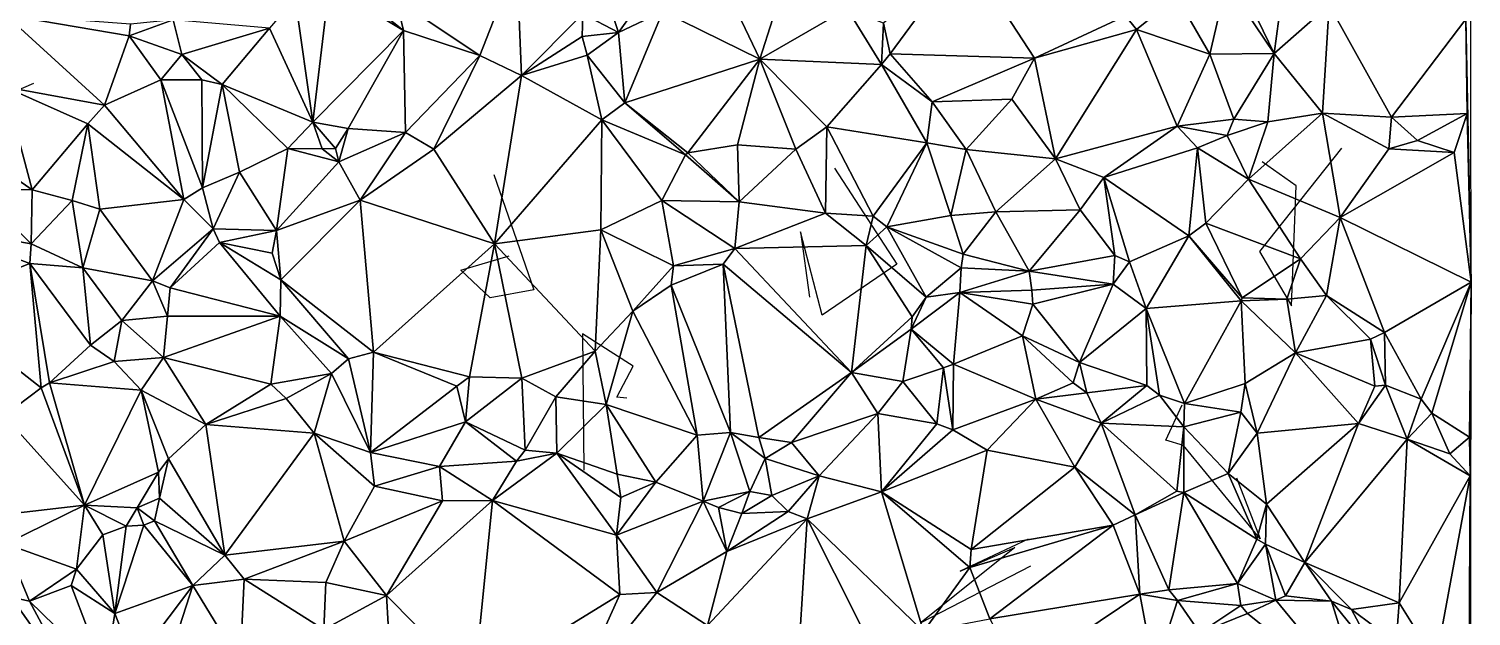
# Model space of a CAD drawing. Header units: metres. Extents: x -15.5 to 15, y -15 to 15.
# Drawn here: x -0.62 to 15, y -4.94 to 1.42 of the extents above; entities that cross this region are included whole.
import ezdxf

# ---------------------------------------------------------------- set-up
doc = ezdxf.new("R2010")
doc.units = ezdxf.units.M
doc.layers.add('CRACKS', color=1, linetype='Continuous')
doc.layers.add('STREET_MESH', color=7, linetype='Continuous')

msp = doc.modelspace()

# ---------------------------------------------------------------- linework, layer by layer
at = {"layer": 'CRACKS'}
for points in [[(-0.568, 0.831, 0.1), (-1.476, 0.439, 0.1), (-1.755, -0.157, 0.1), (-1.691, 0.275, 0.1), (-1.209, 1.292, 0.1)], [(13.595, 0.132, 0.1), (12.705, -0.989, 0.1), (13.053, -1.577, 0.1), (13.103, -0.279, 0.1), (12.737, -0.018, 0.1)], [(8.103, -0.085, 0.1), (8.779, -1.125, 0.1), (7.97, -1.68, 0.1), (7.736, -0.775, 0.1), (7.834, -1.483, 0.1)], [(4.418, -0.156, 0.1), (4.85, -1.405, 0.1), (4.376, -1.49, 0.1), (4.059, -1.191, 0.1), (4.582, -1.035, 0.1)], [(5.857, -2.579, 0.1), (5.749, -2.567, 0.1), (5.926, -2.232, 0.1), (5.376, -1.881, 0.1), (5.389, -3.359, 0.1)], [(12.458, -3.442, 0.1), (12.714, -4.1, 0.1), (11.885, -3.09, 0.1), (11.692, -3.033, 0.1), (11.869, -2.649, 0.1)], [(10.202, -4.105, 0.1), (9.467, -4.45, 0.1), (10.056, -4.195, 0.1), (9.044, -5.006, 0.1), (10.229, -4.394, 0.1)]]:
    msp.add_polyline3d(points, dxfattribs=at)
at = {"layer": 'STREET_MESH'}
for points in [[(14.97, 14.795), (14.939, 1.529), (14.998, -1.32)], [(8.635, 1.484), (8.709, 1.151), (9.518, 2.257)], [(9.518, 2.257), (8.709, 1.151), (10.272, 1.107)], [(11.255, 1.563), (9.518, 2.257), (10.272, 1.107)], [(4.266, 1.133), (4.667, 2.16), (3.36, 1.742)], [(4.716, 0.917), (4.667, 2.16), (4.266, 1.133)], [(5.38, 1.584), (4.667, 2.16), (4.716, 0.917)], [(6.247, 1.612), (7.298, 1.095), (6.781, 2.179)], [(7.298, 1.095), (7.579, 1.978), (6.781, 2.179)], [(12.864, 1.156), (12.444, 2.031), (12.35, 1.926)], [(12.993, 2.097), (12.444, 2.031), (12.864, 1.156)], [(13.461, 1.681), (12.993, 2.097), (12.864, 1.156)], [(2.264, 1.758), (2.455, 0.413), (2.633, 1.891)], [(2.455, 0.413), (3.438, 1.406), (2.633, 1.891)], [(3.438, 1.406), (2.755, 1.949), (2.633, 1.891)], [(2.755, 1.949), (3.438, 1.406), (3.36, 1.742)], [(8.243, 1.64), (7.579, 1.978), (7.298, 1.095)], [(11.81, 1.77), (12.167, 1.15), (12.35, 1.926)], [(12.167, 1.15), (12.864, 1.156), (12.35, 1.926)], [(2.455, 0.413), (2.264, 1.758), (1.989, 1.431)], [(3.438, 1.406), (4.266, 1.133), (3.36, 1.742)], [(5.652, 1.728), (5.38, 1.584), (5.766, 1.384)], [(5.921, 1.599), (5.652, 1.728), (5.766, 1.384)], [(11.376, 1.415), (11.81, 1.77), (11.255, 1.563)], [(12.167, 1.15), (11.81, 1.77), (11.376, 1.415)], [(0.201, 0.596), (-0.872, 1.573), (-0.88, 0.796)], [(-0.872, 1.573), (0.201, 0.596), (0.469, 1.349)], [(0.484, 1.474), (-0.872, 1.573), (0.469, 1.349)], [(5.38, 1.584), (4.716, 0.917), (5.372, 1.341)], [(5.766, 1.384), (5.38, 1.584), (5.372, 1.341)], [(5.766, 1.384), (5.835, 0.62), (6.247, 1.612)], [(5.921, 1.599), (5.766, 1.384), (6.247, 1.612)], [(5.835, 0.62), (7.298, 1.095), (6.247, 1.612)], [(8.615, 1.035), (8.243, 1.64), (7.298, 1.095)], [(8.243, 1.64), (8.615, 1.035), (8.635, 1.484)], [(11.376, 1.415), (11.255, 1.563), (10.272, 1.107)], [(13.461, 1.681), (12.864, 1.156), (13.39, 0.508)], [(14.135, 0.468), (13.461, 1.681), (13.39, 0.508)], [(13.461, 1.681), (14.135, 0.468), (14.939, 1.529)], [(0.469, 1.349), (1.038, 1.146), (0.945, 1.519)], [(0.484, 1.474), (0.469, 1.349), (0.945, 1.519)], [(1.038, 1.146), (1.989, 1.431), (0.945, 1.519)], [(1.038, 1.146), (1.475, 0.82), (1.989, 1.431)], [(1.475, 0.82), (2.455, 0.413), (1.989, 1.431)], [(2.84, 0.343), (3.438, 1.406), (2.455, 0.413)], [(3.438, 1.406), (2.84, 0.343), (3.46, 0.299)], [(3.438, 1.406), (3.46, 0.299), (4.266, 1.133)], [(8.635, 1.484), (8.615, 1.035), (8.709, 1.151)], [(10.497, 0.016), (11.376, 1.415), (10.272, 1.107)], [(10.497, 0.016), (11.814, 0.369), (11.376, 1.415)], [(11.814, 0.369), (12.167, 1.15), (11.376, 1.415)], [(14.135, 0.468), (14.954, 0.506), (14.939, 1.529)], [(14.939, 1.529), (14.954, 0.506), (14.998, -1.32)], [(0.201, 0.596), (0.811, 0.871), (0.469, 1.349)], [(0.811, 0.871), (1.038, 1.146), (0.469, 1.349)], [(4.716, 0.917), (5.427, 1.139), (5.372, 1.341)], [(5.427, 1.139), (5.766, 1.384), (5.372, 1.341)], [(5.766, 1.384), (5.427, 1.139), (5.835, 0.62)], [(1.255, 0.869), (1.038, 1.146), (0.811, 0.871)], [(1.255, 0.869), (1.475, 0.82), (1.038, 1.146)], [(3.46, 0.299), (3.768, 0.121), (4.266, 1.133)], [(3.768, 0.121), (4.716, 0.917), (4.266, 1.133)], [(5.427, 1.139), (4.716, 0.917), (5.584, 0.438)], [(5.835, 0.62), (5.427, 1.139), (5.584, 0.438)], [(6.515, 0.079), (7.298, 1.095), (5.835, 0.62)], [(7.298, 1.095), (6.515, 0.079), (7.054, 0.168)], [(7.686, 0.12), (7.298, 1.095), (7.054, 0.168)], [(7.298, 1.095), (7.686, 0.12), (8.021, 0.362)], [(8.615, 1.035), (7.298, 1.095), (8.021, 0.362)], [(8.709, 1.151), (8.615, 1.035), (9.161, 0.631)], [(8.709, 1.151), (9.161, 0.631), (10.272, 1.107)], [(9.161, 0.631), (10.025, 0.662), (10.272, 1.107)], [(10.025, 0.662), (10.497, 0.016), (10.272, 1.107)], [(11.814, 0.369), (12.428, 0.443), (12.167, 1.15)], [(12.167, 1.15), (12.428, 0.443), (12.864, 1.156)], [(12.428, 0.443), (12.797, 0.417), (12.864, 1.156)], [(12.864, 1.156), (12.797, 0.417), (13.39, 0.508)], [(9.105, 0.19), (8.615, 1.035), (8.021, 0.362)], [(8.615, 1.035), (9.105, 0.19), (9.161, 0.631)], [(-1.422, 0.264), (-0.581, -0.322), (-0.88, 0.796)], [(-0.581, -0.322), (0.019, 0.393), (-0.88, 0.796)], [(0.019, 0.393), (0.201, 0.596), (-0.88, 0.796)], [(0.201, 0.596), (1.06, -0.424), (0.811, 0.871)], [(1.06, -0.424), (1.262, -0.3), (0.811, 0.871)], [(1.262, -0.3), (1.255, 0.869), (0.811, 0.871)], [(1.255, 0.869), (1.262, -0.3), (1.475, 0.82)], [(1.262, -0.3), (1.662, -0.131), (1.475, 0.82)], [(1.475, 0.82), (2.187, 0.127), (2.455, 0.413)], [(1.475, 0.82), (1.662, -0.131), (2.187, 0.127)], [(4.716, 0.917), (3.768, 0.121), (4.422, -0.906)], [(4.716, 0.917), (4.422, -0.906), (5.584, 0.438)], [(9.105, 0.19), (9.53, 0.116), (9.161, 0.631)], [(9.53, 0.116), (10.025, 0.662), (9.161, 0.631)], [(10.025, 0.662), (9.53, 0.116), (10.497, 0.016)], [(0.201, 0.596), (0.019, 0.393), (1.06, -0.424)], [(6.491, 0.06), (5.835, 0.62), (5.584, 0.438)], [(6.491, 0.06), (6.515, 0.079), (5.835, 0.62)], [(12.587, -0.205), (13.58, -0.622), (13.39, 0.508)], [(12.797, 0.417), (12.587, -0.205), (13.39, 0.508)], [(14.108, 0.125), (14.135, 0.468), (13.39, 0.508)], [(13.58, -0.622), (14.108, 0.125), (13.39, 0.508)], [(14.417, 0.214), (14.954, 0.506), (14.135, 0.468)], [(14.954, 0.506), (14.417, 0.214), (14.814, 0.083)], [(14.954, 0.506), (14.814, 0.083), (14.998, -1.32)], [(-0.15, -0.437), (0.019, 0.393), (-0.581, -0.322)], [(0.019, 0.393), (-0.15, -0.437), (0.149, -0.53)], [(1.06, -0.424), (0.019, 0.393), (0.149, -0.53)], [(2.455, 0.413), (2.187, 0.127), (2.557, 0.122)], [(2.455, 0.413), (2.557, 0.122), (2.702, 0.127)], [(2.84, 0.343), (2.455, 0.413), (2.702, 0.127)], [(2.737, -0.016), (2.84, 0.343), (2.702, 0.127)], [(3.46, 0.299), (2.84, 0.343), (2.737, -0.016)], [(4.422, -0.906), (5.576, -0.755), (5.584, 0.438)], [(5.576, -0.755), (6.237, -0.437), (5.584, 0.438)], [(6.237, -0.437), (6.491, 0.06), (5.584, 0.438)], [(7.686, 0.12), (8.006, -0.574), (8.021, 0.362)], [(8.006, -0.574), (8.522, -0.605), (8.021, 0.362)], [(8.522, -0.605), (9.105, 0.19), (8.021, 0.362)], [(11.814, 0.369), (10.497, 0.016), (11.021, -0.189)], [(12.036, 0.135), (11.814, 0.369), (11.021, -0.189)], [(12.428, 0.443), (11.814, 0.369), (12.357, 0.267)], [(11.814, 0.369), (12.036, 0.135), (12.357, 0.267)], [(12.797, 0.417), (12.428, 0.443), (12.357, 0.267)], [(12.587, -0.205), (12.797, 0.417), (12.357, 0.267)], [(14.108, 0.125), (14.417, 0.214), (14.135, 0.468)], [(-0.581, -0.322), (-1.422, 0.264), (-1.188, -0.312)], [(3.46, 0.299), (2.737, -0.016), (2.969, -0.432)], [(3.768, 0.121), (3.46, 0.299), (2.969, -0.432)], [(6.515, 0.079), (7.072, -0.452), (7.054, 0.168)], [(7.072, -0.452), (7.686, 0.12), (7.054, 0.168)], [(8.522, -0.605), (8.67, -0.721), (9.105, 0.19)], [(9.105, 0.19), (8.67, -0.721), (9.364, -0.598)], [(9.53, 0.116), (9.105, 0.19), (9.364, -0.598)], [(12.036, 0.135), (12.587, -0.205), (12.357, 0.267)], [(14.417, 0.214), (14.108, 0.125), (14.814, 0.083)], [(2.187, 0.127), (1.662, -0.131), (2.064, -0.761)], [(2.187, 0.127), (2.064, -0.761), (2.737, -0.016)], [(2.187, 0.127), (2.737, -0.016), (2.557, 0.122)], [(2.557, 0.122), (2.737, -0.016), (2.702, 0.127)], [(4.422, -0.906), (3.768, 0.121), (2.969, -0.432)], [(7.072, -0.452), (6.491, 0.06), (6.237, -0.437)], [(6.515, 0.079), (6.491, 0.06), (7.072, -0.452)], [(7.072, -0.452), (8.006, -0.574), (7.686, 0.12)], [(9.852, -0.56), (9.53, 0.116), (9.364, -0.598)], [(9.53, 0.116), (9.852, -0.56), (10.497, 0.016)], [(9.852, -0.56), (10.764, -0.539), (10.497, 0.016)], [(10.497, 0.016), (10.764, -0.539), (11.021, -0.189)], [(11.942, -0.818), (12.036, 0.135), (11.021, -0.189)], [(12.036, 0.135), (11.942, -0.818), (12.125, -0.683)], [(12.587, -0.205), (12.036, 0.135), (12.125, -0.683)], [(14.108, 0.125), (13.58, -0.622), (14.814, 0.083)], [(14.814, 0.083), (13.58, -0.622), (14.998, -1.32)], [(1.662, -0.131), (1.262, -0.3), (1.378, -0.742)], [(2.064, -0.761), (1.662, -0.131), (1.378, -0.742)], [(2.737, -0.016), (2.064, -0.761), (2.969, -0.432)], [(-1.188, -0.312), (-1.686, -0.715), (-0.594, -0.904)], [(-0.581, -0.322), (-1.188, -0.312), (-0.594, -0.904)], [(1.262, -0.3), (1.06, -0.424), (1.378, -0.742)], [(10.764, -0.539), (11.139, -1.031), (11.021, -0.189)], [(11.3, -1.1), (11.942, -0.818), (11.021, -0.189)], [(11.139, -1.031), (11.3, -1.1), (11.021, -0.189)], [(13.15, -1.069), (12.587, -0.205), (12.125, -0.683)], [(12.587, -0.205), (13.15, -1.069), (13.58, -0.622)], [(-0.15, -0.437), (-0.581, -0.322), (-0.594, -0.904)], [(-0.15, -0.437), (-0.594, -0.904), (-0.033, -1.164)], [(0.149, -0.53), (-0.15, -0.437), (-0.033, -1.164)], [(0.721, -1.308), (1.06, -0.424), (0.149, -0.53)], [(1.06, -0.424), (0.721, -1.308), (1.378, -0.742)], [(2.064, -0.761), (2.109, -1.295), (2.969, -0.432)], [(2.109, -1.295), (3.113, -2.079), (2.969, -0.432)], [(3.113, -2.079), (4.422, -0.906), (2.969, -0.432)], [(5.576, -0.755), (6.36, -1.143), (6.237, -0.437)], [(7.026, -0.958), (7.072, -0.452), (6.237, -0.437)], [(6.36, -1.143), (7.026, -0.958), (6.237, -0.437)], [(7.026, -0.958), (8.006, -0.574), (7.072, -0.452)], [(0.721, -1.308), (0.149, -0.53), (-0.033, -1.164)], [(7.026, -0.958), (8.446, -0.924), (8.006, -0.574)], [(8.006, -0.574), (8.446, -0.924), (8.522, -0.605)], [(8.446, -0.924), (8.67, -0.721), (8.522, -0.605)], [(8.67, -0.721), (9.499, -1.018), (9.364, -0.598)], [(9.499, -1.018), (9.852, -0.56), (9.364, -0.598)], [(9.852, -0.56), (9.499, -1.018), (10.214, -1.202)], [(10.764, -0.539), (9.852, -0.56), (10.214, -1.202)], [(11.139, -1.031), (10.764, -0.539), (10.214, -1.202)], [(13.15, -1.069), (13.433, -1.467), (13.58, -0.622)], [(13.433, -1.467), (14.061, -1.865), (13.58, -0.622)], [(13.58, -0.622), (14.061, -1.865), (14.998, -1.32)], [(-1.686, -0.715), (-0.608, -1.12), (-0.594, -0.904)], [(-0.608, -1.12), (-1.686, -0.715), (-1.67, -1.537)], [(0.721, -1.308), (0.912, -1.382), (1.378, -0.742)], [(0.912, -1.382), (1.445, -0.891), (1.378, -0.742)], [(1.445, -0.891), (2.064, -0.761), (1.378, -0.742)], [(2.017, -1.007), (2.064, -0.761), (1.445, -0.891)], [(2.017, -1.007), (2.109, -1.295), (2.064, -0.761)], [(5.513, -2.067), (5.576, -0.755), (4.422, -0.906)], [(5.576, -0.755), (5.513, -2.067), (5.923, -1.635)], [(6.36, -1.143), (5.576, -0.755), (5.923, -1.635)], [(8.67, -0.721), (8.446, -0.924), (9.097, -1.484)], [(9.476, -1.166), (8.67, -0.721), (9.097, -1.484)], [(8.67, -0.721), (9.476, -1.166), (9.499, -1.018)], [(11.942, -0.818), (12.517, -1.492), (12.125, -0.683)], [(12.517, -1.492), (13.15, -1.069), (12.125, -0.683)], [(-0.594, -0.904), (-0.608, -1.12), (-0.033, -1.164)], [(1.445, -0.891), (0.912, -1.382), (2.102, -1.688)], [(2.109, -1.295), (1.445, -0.891), (2.102, -1.688)], [(2.109, -1.295), (2.017, -1.007), (1.445, -0.891)], [(3.113, -2.079), (4.153, -2.346), (4.422, -0.906)], [(4.153, -2.346), (4.718, -2.36), (4.422, -0.906)], [(4.718, -2.36), (5.513, -2.067), (4.422, -0.906)], [(8.446, -0.924), (7.026, -0.958), (8.288, -2.301)], [(8.947, -1.698), (8.446, -0.924), (8.288, -2.301)], [(8.446, -0.924), (8.947, -1.698), (9.097, -1.484)], [(11.942, -0.818), (11.3, -1.1), (11.481, -1.606)], [(12.508, -1.522), (11.942, -0.818), (11.481, -1.606)], [(12.508, -1.522), (12.517, -1.492), (11.942, -0.818)], [(7.026, -0.958), (6.36, -1.143), (6.898, -1.127)], [(8.288, -2.301), (7.026, -0.958), (6.898, -1.127)], [(9.499, -1.018), (9.476, -1.166), (10.214, -1.202)], [(11.122, -1.341), (11.139, -1.031), (10.214, -1.202)], [(11.122, -1.341), (11.3, -1.1), (11.139, -1.031)], [(12.517, -1.492), (13.003, -1.505), (13.15, -1.069)], [(13.003, -1.505), (13.433, -1.467), (13.15, -1.069)], [(-0.486, -2.464), (-0.608, -1.12), (-1.67, -1.537)], [(0.05, -2.003), (-0.608, -1.12), (-0.395, -2.412)], [(-0.608, -1.12), (-0.486, -2.464), (-0.395, -2.412)], [(-0.608, -1.12), (0.05, -2.003), (-0.033, -1.164)], [(0.05, -2.003), (0.388, -1.737), (-0.033, -1.164)], [(0.388, -1.737), (0.721, -1.308), (-0.033, -1.164)], [(6.337, -1.352), (6.36, -1.143), (5.923, -1.635)], [(6.36, -1.143), (6.337, -1.352), (6.898, -1.127)], [(6.337, -1.352), (6.98, -2.95), (6.898, -1.127)], [(7.285, -3.005), (8.288, -2.301), (6.898, -1.127)], [(6.98, -2.95), (7.285, -3.005), (6.898, -1.127)], [(9.462, -1.433), (9.476, -1.166), (9.097, -1.484)], [(9.476, -1.166), (9.462, -1.433), (10.214, -1.202)], [(9.462, -1.433), (10.24, -1.406), (10.214, -1.202)], [(10.24, -1.406), (11.122, -1.341), (10.214, -1.202)], [(11.3, -1.1), (11.122, -1.341), (11.481, -1.606)], [(0.721, -1.308), (0.388, -1.737), (0.883, -1.688)], [(0.912, -1.382), (0.721, -1.308), (0.883, -1.688)], [(2.102, -1.688), (0.912, -1.382), (0.883, -1.688)], [(2.844, -2.15), (2.109, -1.295), (2.102, -1.688)], [(2.109, -1.295), (2.844, -2.15), (3.113, -2.079)], [(6.337, -1.352), (5.923, -1.635), (6.619, -2.98)], [(6.98, -2.95), (6.337, -1.352), (6.619, -2.98)], [(11.122, -1.341), (10.24, -1.406), (10.251, -1.561)], [(11.122, -1.341), (10.251, -1.561), (10.756, -2.192)], [(11.122, -1.341), (10.756, -2.192), (11.481, -1.606)], [(14.061, -1.865), (14.458, -2.587), (14.998, -1.32)], [(14.458, -2.587), (14.571, -2.739), (14.998, -1.32)], [(14.571, -2.739), (14.98, -3.001), (14.998, -1.32)], [(14.98, -3.001), (14.987, -3.419), (14.998, -1.32)], [(14.987, -3.419), (14.985, -14.973), (14.998, -1.32)], [(-0.486, -2.464), (-1.67, -1.537), (-0.887, -2.77)], [(9.462, -1.433), (8.936, -1.829), (9.394, -2.209)], [(8.936, -1.829), (9.462, -1.433), (9.097, -1.484)], [(8.947, -1.698), (8.936, -1.829), (9.097, -1.484)], [(10.141, -1.901), (9.462, -1.433), (9.394, -2.209)], [(10.251, -1.561), (10.24, -1.406), (9.462, -1.433)], [(10.141, -1.901), (10.251, -1.561), (9.462, -1.433)], [(10.756, -2.192), (10.251, -1.561), (10.141, -1.901)], [(12.508, -1.522), (11.481, -1.606), (11.894, -2.635)], [(12.552, -2.417), (12.508, -1.522), (11.894, -2.635)], [(12.517, -1.492), (12.508, -1.522), (13.003, -1.505)], [(13.003, -1.505), (12.508, -1.522), (13.098, -2.088)], [(12.508, -1.522), (12.552, -2.417), (13.098, -2.088)], [(13.433, -1.467), (13.003, -1.505), (13.098, -2.088)], [(13.433, -1.467), (13.098, -2.088), (13.909, -1.937)], [(14.061, -1.865), (13.433, -1.467), (13.909, -1.937)], [(0.388, -1.737), (0.84, -2.136), (0.883, -1.688)], [(0.84, -2.136), (2.102, -1.688), (0.883, -1.688)], [(0.84, -2.136), (2.002, -2.426), (2.102, -1.688)], [(2.102, -1.688), (2.002, -2.426), (2.66, -2.31)], [(2.844, -2.15), (2.102, -1.688), (2.66, -2.31)], [(5.513, -2.067), (5.634, -2.647), (5.923, -1.635)], [(5.923, -1.635), (5.634, -2.647), (6.619, -2.98)], [(8.936, -1.829), (8.947, -1.698), (8.288, -2.301)], [(10.756, -2.192), (11.488, -2.441), (11.481, -1.606)], [(11.894, -2.635), (11.481, -1.606), (11.624, -2.546)], [(11.481, -1.606), (11.488, -2.441), (11.624, -2.546)], [(0.307, -2.181), (0.388, -1.737), (0.05, -2.003)], [(0.307, -2.181), (0.84, -2.136), (0.388, -1.737)], [(8.936, -1.829), (8.288, -2.301), (8.845, -2.398)], [(9.285, -2.25), (8.936, -1.829), (8.845, -2.398)], [(8.936, -1.829), (9.285, -2.25), (9.394, -2.209)], [(14.072, -2.436), (14.061, -1.865), (13.909, -1.937)], [(14.072, -2.436), (14.458, -2.587), (14.061, -1.865)], [(0.307, -2.181), (0.05, -2.003), (-0.395, -2.412)], [(10.284, -2.587), (10.141, -1.901), (9.394, -2.209)], [(10.141, -1.901), (10.284, -2.587), (10.688, -2.413)], [(10.756, -2.192), (10.141, -1.901), (10.688, -2.413)], [(13.098, -2.088), (13.957, -2.447), (13.909, -1.937)], [(13.957, -2.447), (14.072, -2.436), (13.909, -1.937)], [(0.597, -2.491), (0.307, -2.181), (-0.395, -2.412)], [(0.84, -2.136), (0.307, -2.181), (0.597, -2.491)], [(0.84, -2.136), (0.597, -2.491), (1.299, -2.863)], [(2.002, -2.426), (0.84, -2.136), (1.299, -2.863)], [(3.081, -3.166), (2.844, -2.15), (2.66, -2.31)], [(3.113, -2.079), (2.844, -2.15), (3.081, -3.166)], [(4.015, -2.446), (3.113, -2.079), (3.081, -3.166)], [(4.015, -2.446), (4.153, -2.346), (3.113, -2.079)], [(5.086, -2.563), (5.513, -2.067), (4.718, -2.36)], [(5.086, -2.563), (5.634, -2.647), (5.513, -2.067)], [(12.552, -2.417), (12.681, -2.955), (13.098, -2.088)], [(13.098, -2.088), (12.681, -2.955), (13.778, -2.853)], [(13.957, -2.447), (13.098, -2.088), (13.778, -2.853)], [(2.002, -2.426), (2.167, -2.581), (2.66, -2.31)], [(2.167, -2.581), (2.471, -2.957), (2.66, -2.31)], [(2.471, -2.957), (3.081, -3.166), (2.66, -2.31)], [(7.64, -3.056), (8.288, -2.301), (7.285, -3.005)], [(7.64, -3.056), (8.573, -2.745), (8.288, -2.301)], [(8.288, -2.301), (8.573, -2.745), (8.845, -2.398)], [(9.214, -2.857), (9.285, -2.25), (8.845, -2.398)], [(9.385, -2.92), (9.285, -2.25), (9.214, -2.857)], [(9.285, -2.25), (9.385, -2.92), (9.394, -2.209)], [(9.385, -2.92), (10.284, -2.587), (9.394, -2.209)], [(10.836, -2.518), (10.756, -2.192), (10.688, -2.413)], [(10.756, -2.192), (10.836, -2.518), (11.488, -2.441)], [(-0.486, -2.464), (-0.887, -2.77), (-0.017, -3.735)], [(-0.486, -2.464), (-0.017, -3.735), (-0.395, -2.412)], [(-0.017, -3.735), (0.597, -2.491), (-0.395, -2.412)], [(0.786, -3.38), (0.597, -2.491), (-0.017, -3.735)], [(1.299, -2.863), (0.597, -2.491), (0.895, -3.235)], [(0.597, -2.491), (0.786, -3.38), (0.895, -3.235)], [(2.002, -2.426), (1.299, -2.863), (2.167, -2.581)], [(4.109, -2.833), (4.015, -2.446), (3.081, -3.166)], [(4.153, -2.346), (4.015, -2.446), (4.109, -2.833)], [(4.718, -2.36), (4.153, -2.346), (4.109, -2.833)], [(4.754, -3.14), (4.718, -2.36), (4.109, -2.833)], [(4.754, -3.14), (5.086, -2.563), (4.718, -2.36)], [(8.573, -2.745), (9.214, -2.857), (8.845, -2.398)], [(10.284, -2.587), (10.836, -2.518), (10.688, -2.413)], [(11.488, -2.441), (10.836, -2.518), (10.992, -2.85)], [(11.488, -2.441), (10.992, -2.85), (11.624, -2.546)], [(12.552, -2.417), (11.894, -2.635), (12.506, -2.73)], [(12.681, -2.955), (12.552, -2.417), (12.506, -2.73)], [(14.307, -3.022), (14.072, -2.436), (13.778, -2.853)], [(14.072, -2.436), (13.957, -2.447), (13.778, -2.853)], [(14.458, -2.587), (14.072, -2.436), (14.307, -3.022)], [(1.299, -2.863), (2.471, -2.957), (2.167, -2.581)], [(5.097, -3.174), (5.086, -2.563), (4.754, -3.14)], [(5.086, -2.563), (5.097, -3.174), (5.634, -2.647)], [(5.097, -3.174), (5.75, -3.402), (5.634, -2.647)], [(5.634, -2.647), (6.172, -3.489), (6.619, -2.98)], [(5.634, -2.647), (5.75, -3.402), (6.172, -3.489)], [(10.284, -2.587), (9.385, -2.92), (9.756, -3.139)], [(10.706, -3.326), (10.284, -2.587), (9.756, -3.139)], [(10.836, -2.518), (10.284, -2.587), (10.992, -2.85)], [(10.284, -2.587), (10.706, -3.326), (10.992, -2.85)], [(10.992, -2.85), (11.888, -2.888), (11.624, -2.546)], [(11.888, -2.888), (11.894, -2.635), (11.624, -2.546)], [(11.894, -2.635), (11.888, -2.888), (12.506, -2.73)], [(14.571, -2.739), (14.458, -2.587), (14.307, -3.022)], [(-0.017, -3.735), (-0.887, -2.77), (-1.233, -3.878)], [(8.573, -2.745), (7.64, -3.056), (7.937, -3.419)], [(8.573, -2.745), (7.937, -3.419), (8.615, -3.593)], [(9.214, -2.857), (8.573, -2.745), (8.615, -3.593)], [(11.888, -2.888), (12.368, -3.394), (12.506, -2.73)], [(12.368, -3.394), (12.681, -2.955), (12.506, -2.73)], [(14.767, -3.18), (14.571, -2.739), (14.307, -3.022)], [(14.571, -2.739), (14.767, -3.18), (14.98, -3.001)], [(1.502, -4.278), (1.299, -2.863), (0.895, -3.235)], [(1.502, -4.278), (2.471, -2.957), (1.299, -2.863)], [(2.471, -2.957), (1.502, -4.278), (2.795, -4.128)], [(3.123, -3.532), (2.471, -2.957), (2.795, -4.128)], [(2.471, -2.957), (3.123, -3.532), (3.081, -3.166)], [(3.827, -3.317), (4.109, -2.833), (3.081, -3.166)], [(3.827, -3.317), (4.66, -3.259), (4.109, -2.833)], [(4.66, -3.259), (4.754, -3.14), (4.109, -2.833)], [(6.98, -2.95), (6.619, -2.98), (6.684, -3.693)], [(7.187, -3.589), (6.98, -2.95), (6.684, -3.693)], [(6.98, -2.95), (7.354, -3.232), (7.285, -3.005)], [(7.187, -3.589), (7.354, -3.232), (6.98, -2.95)], [(9.385, -2.92), (9.214, -2.857), (8.615, -3.593)], [(9.385, -2.92), (8.615, -3.593), (9.756, -3.139)], [(10.706, -3.326), (11.359, -3.842), (10.992, -2.85)], [(10.992, -2.85), (11.81, -3.584), (11.888, -2.888)], [(11.359, -3.842), (11.81, -3.584), (10.992, -2.85)], [(11.81, -3.584), (11.887, -3.598), (11.888, -2.888)], [(11.887, -3.598), (12.368, -3.394), (11.888, -2.888)], [(12.368, -3.394), (12.782, -3.724), (12.681, -2.955)], [(12.681, -2.955), (12.782, -3.724), (13.778, -2.853)], [(12.782, -3.724), (13.198, -4.357), (13.778, -2.853)], [(13.198, -4.357), (14.307, -3.022), (13.778, -2.853)], [(6.619, -2.98), (6.172, -3.489), (6.684, -3.693)], [(7.354, -3.232), (7.64, -3.056), (7.285, -3.005)], [(7.64, -3.056), (7.354, -3.232), (7.937, -3.419)], [(13.198, -4.357), (14.22, -4.794), (14.307, -3.022)], [(14.307, -3.022), (14.22, -4.794), (14.987, -3.419)], [(14.767, -3.18), (14.307, -3.022), (14.987, -3.419)], [(14.98, -3.001), (14.767, -3.18), (14.987, -3.419)], [(0.786, -3.38), (0.797, -3.661), (0.895, -3.235)], [(0.797, -3.661), (1.502, -4.278), (0.895, -3.235)], [(3.123, -3.532), (3.827, -3.317), (3.081, -3.166)], [(4.66, -3.259), (3.827, -3.317), (4.403, -3.687)], [(5.744, -4.06), (5.097, -3.174), (4.403, -3.687)], [(5.097, -3.174), (4.66, -3.259), (4.403, -3.687)], [(4.66, -3.259), (5.097, -3.174), (4.754, -3.14)], [(5.75, -3.402), (5.097, -3.174), (5.792, -3.655)], [(5.097, -3.174), (5.744, -4.06), (5.792, -3.655)], [(7.354, -3.232), (7.187, -3.589), (7.428, -3.63)], [(7.354, -3.232), (7.428, -3.63), (7.937, -3.419)], [(8.615, -3.593), (9.583, -4.217), (9.756, -3.139)], [(9.583, -4.217), (10.706, -3.326), (9.756, -3.139)], [(0.555, -3.767), (0.786, -3.38), (-0.017, -3.735)], [(0.555, -3.767), (0.797, -3.661), (0.786, -3.38)], [(3.827, -3.317), (3.123, -3.532), (3.86, -3.69)], [(3.827, -3.317), (3.86, -3.69), (4.403, -3.687)], [(6.172, -3.489), (5.75, -3.402), (5.792, -3.655)], [(7.428, -3.63), (7.603, -3.806), (7.937, -3.419)], [(7.603, -3.806), (7.809, -3.885), (7.937, -3.419)], [(7.937, -3.419), (7.809, -3.885), (8.615, -3.593)], [(10.706, -3.326), (9.583, -4.217), (11.123, -3.952)], [(11.359, -3.842), (10.706, -3.326), (11.123, -3.952)], [(12.368, -3.394), (11.887, -3.598), (12.677, -4.106)], [(12.782, -3.724), (12.368, -3.394), (12.677, -4.106)], [(14.22, -4.794), (14.617, -5.429), (14.987, -3.419)], [(14.617, -5.429), (14.955, -9.297), (14.987, -3.419)], [(14.987, -3.419), (14.955, -9.297), (14.985, -14.973)], [(3.86, -3.69), (3.123, -3.532), (2.795, -4.128)], [(5.744, -4.06), (6.172, -3.489), (5.792, -3.655)], [(6.172, -3.489), (5.744, -4.06), (6.684, -3.693)], [(7.187, -3.589), (6.684, -3.693), (6.85, -3.763)], [(7.103, -3.827), (7.187, -3.589), (6.85, -3.763)], [(7.187, -3.589), (7.103, -3.827), (7.428, -3.63)], [(11.887, -3.598), (11.81, -3.584), (11.359, -3.842)], [(-0.017, -3.735), (-1.233, -3.878), (-0.867, -4.155)], [(-0.102, -4.43), (-0.017, -3.735), (-0.867, -4.155)], [(-0.102, -4.43), (0.182, -4.059), (-0.017, -3.735)], [(0.437, -3.963), (0.555, -3.767), (-0.017, -3.735)], [(0.182, -4.059), (0.437, -3.963), (-0.017, -3.735)], [(0.741, -3.907), (0.797, -3.661), (0.555, -3.767)], [(0.741, -3.907), (1.502, -4.278), (0.797, -3.661)], [(3.254, -4.714), (3.86, -3.69), (2.795, -4.128)], [(4.403, -3.687), (3.254, -4.714), (4.202, -5.674)], [(3.86, -3.69), (3.254, -4.714), (4.403, -3.687)], [(5.781, -4.703), (4.403, -3.687), (4.202, -5.674)], [(5.781, -4.703), (5.744, -4.06), (4.403, -3.687)], [(5.744, -4.06), (6.181, -4.684), (6.684, -3.693)], [(6.181, -4.684), (6.94, -4.237), (6.684, -3.693)], [(6.684, -3.693), (6.94, -4.237), (6.85, -3.763)], [(7.103, -3.827), (7.603, -3.806), (7.428, -3.63)], [(8.615, -3.593), (7.809, -3.885), (9.069, -5.105)], [(9.571, -4.413), (8.615, -3.593), (9.069, -5.105)], [(9.571, -4.413), (9.583, -4.217), (8.615, -3.593)], [(11.887, -3.598), (11.359, -3.842), (11.724, -4.655)], [(12.468, -4.584), (11.887, -3.598), (11.724, -4.655)], [(11.887, -3.598), (12.468, -4.584), (12.677, -4.106)], [(12.77, -4.16), (12.782, -3.724), (12.677, -4.106)], [(12.782, -3.724), (12.77, -4.16), (13.198, -4.357)], [(0.555, -3.767), (0.437, -3.963), (0.628, -3.953)], [(0.741, -3.907), (0.555, -3.767), (0.628, -3.953)], [(7.809, -3.885), (6.728, -5.04), (7.683, -5.899)], [(6.728, -5.04), (7.809, -3.885), (6.94, -4.237)], [(6.94, -4.237), (7.103, -3.827), (6.85, -3.763)], [(7.603, -3.806), (7.103, -3.827), (6.94, -4.237)], [(7.809, -3.885), (7.603, -3.806), (6.94, -4.237)], [(8.693, -5.643), (7.809, -3.885), (7.683, -5.899)], [(7.809, -3.885), (8.693, -5.643), (9.069, -5.105)], [(11.412, -4.702), (11.359, -3.842), (11.123, -3.952)], [(11.359, -3.842), (11.412, -4.702), (11.724, -4.655)], [(0.313, -4.91), (0.182, -4.059), (-0.102, -4.43)], [(0.437, -3.963), (0.182, -4.059), (0.313, -4.91)], [(1.156, -4.605), (0.628, -3.953), (0.313, -4.91)], [(0.628, -3.953), (0.437, -3.963), (0.313, -4.91)], [(1.156, -4.605), (0.741, -3.907), (0.628, -3.953)], [(1.502, -4.278), (0.741, -3.907), (1.156, -4.605)], [(9.583, -4.217), (9.571, -4.413), (11.123, -3.952)], [(9.571, -4.413), (9.787, -4.968), (11.123, -3.952)], [(9.787, -4.968), (11.412, -4.702), (11.123, -3.952)], [(-0.811, -4.732), (-0.611, -4.778), (-0.867, -4.155)], [(-0.611, -4.778), (-0.102, -4.43), (-0.867, -4.155)], [(1.502, -4.278), (1.712, -4.539), (2.795, -4.128)], [(1.712, -4.539), (2.598, -4.573), (2.795, -4.128)], [(2.598, -4.573), (3.254, -4.714), (2.795, -4.128)], [(5.781, -4.703), (6.181, -4.684), (5.744, -4.06)], [(12.468, -4.584), (12.77, -4.16), (12.677, -4.106)], [(12.77, -4.16), (12.468, -4.584), (12.884, -4.767)], [(12.77, -4.16), (12.988, -4.719), (13.198, -4.357)], [(12.988, -4.719), (12.77, -4.16), (12.884, -4.767)], [(1.712, -4.539), (1.502, -4.278), (1.156, -4.605)], [(6.728, -5.04), (6.94, -4.237), (6.181, -4.684)], [(12.988, -4.719), (13.487, -4.776), (13.198, -4.357)], [(13.701, -4.868), (14.22, -4.794), (13.198, -4.357)], [(13.487, -4.776), (13.701, -4.868), (13.198, -4.357)], [(-0.16, -4.605), (-0.102, -4.43), (-0.611, -4.778)], [(-0.16, -4.605), (0.313, -4.91), (-0.102, -4.43)], [(9.787, -4.968), (9.571, -4.413), (9.069, -5.105)], [(0.209, -5.573), (-0.16, -4.605), (-0.611, -4.778)], [(-0.16, -4.605), (0.209, -5.573), (0.313, -4.91)], [(0.523, -5.448), (1.156, -4.605), (0.313, -4.91)], [(1.156, -4.605), (0.523, -5.448), (0.791, -5.735)], [(1.156, -4.605), (0.791, -5.735), (1.67, -5.448)], [(1.712, -4.539), (1.156, -4.605), (1.67, -5.448)], [(2.576, -5.083), (1.712, -4.539), (1.67, -5.448)], [(2.598, -4.573), (1.712, -4.539), (2.576, -5.083)], [(3.254, -4.714), (2.598, -4.573), (2.576, -5.083)], [(6.181, -4.684), (5.781, -4.703), (5.302, -5.77)], [(6.728, -5.04), (6.181, -4.684), (5.302, -5.77)], [(11.412, -4.702), (11.818, -4.768), (11.724, -4.655)], [(11.818, -4.768), (12.468, -4.584), (11.724, -4.655)], [(11.818, -4.768), (12.504, -4.823), (12.468, -4.584)], [(12.468, -4.584), (12.504, -4.823), (12.884, -4.767)], [(-0.811, -4.732), (-0.934, -6.494), (-0.085, -5.757)], [(-0.611, -4.778), (-0.811, -4.732), (-0.085, -5.757)], [(0.209, -5.573), (-0.611, -4.778), (-0.085, -5.757)], [(3.254, -4.714), (2.576, -5.083), (3.31, -5.645)], [(3.254, -4.714), (3.31, -5.645), (4.202, -5.674)], [(5.302, -5.77), (5.781, -4.703), (4.202, -5.674)], [(9.787, -4.968), (10.11, -5.574), (11.412, -4.702)], [(11.412, -4.702), (10.11, -5.574), (11.569, -5.547)], [(11.818, -4.768), (11.412, -4.702), (11.569, -5.547)], [(11.818, -4.768), (11.569, -5.547), (12.06, -5.12)], [(12.504, -4.823), (11.818, -4.768), (12.06, -5.12)], [(12.576, -4.91), (12.504, -4.823), (12.06, -5.12)], [(12.504, -4.823), (12.576, -4.91), (12.884, -4.767)], [(12.884, -4.767), (12.576, -4.91), (13.843, -5.933)], [(13.487, -4.776), (12.988, -4.719), (12.884, -4.767)], [(13.487, -4.776), (12.884, -4.767), (13.843, -5.933)], [(13.979, -5.387), (13.487, -4.776), (13.843, -5.933)], [(13.701, -4.868), (13.487, -4.776), (13.979, -5.387)], [(13.701, -4.868), (14.187, -5.227), (14.22, -4.794)], [(14.22, -4.794), (14.187, -5.227), (14.617, -5.429)], [(0.209, -5.573), (0.523, -5.448), (0.313, -4.91)], [(12.576, -4.91), (12.06, -5.12), (13.843, -5.933)], [(14.187, -5.227), (13.701, -4.868), (13.979, -5.387)]]:
    msp.add_3dface(points, dxfattribs=at)

doc.saveas('drawing.dxf')
